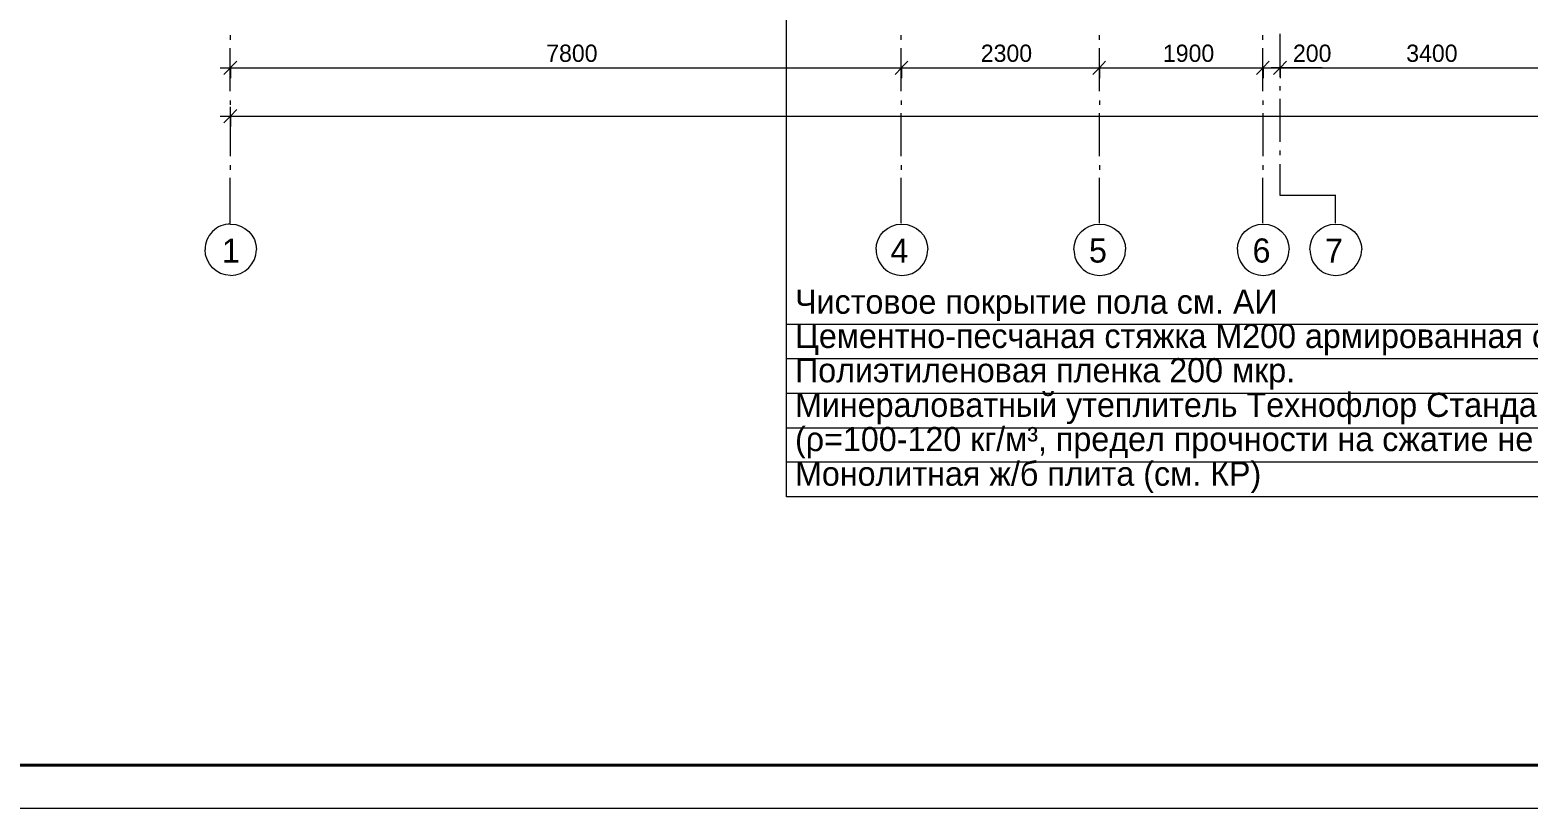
# Model space of a CAD drawing. Header units: millimetres. Extents: x -135211 to 49383, y -8033 to 228499.
# Drawn here: x -105773 to -88364, y -8033 to 1005 of the extents above; entities that cross this region are included whole.
import ezdxf

# ---------------------------------------------------------------- set-up
doc = ezdxf.new("R2010")
doc.units = ezdxf.units.MM
doc.layers.add('PDF _Геометрия', color=7, linetype='Continuous', true_color=0x1d1d1d)
doc.layers.add('PDF _Текст', color=7, linetype='Continuous')

msp = doc.modelspace()

# ---------------------------------------------------------------- linework, layer by layer
at = {"layer": 'PDF _Геометрия', "color": 7, "lineweight": 40}
msp.add_lwpolyline([(-131209.6, 75559.2), (44580.7, 75559.2), (44580.7, -7533.5), (-131209.6, -7533.5)], dxfattribs=at)
at = {"layer": 'PDF _Геометрия', "color": 7, "lineweight": 9}
for points in [[(-81483.5, -2416.3), (-96982.2, -2416.3), (-96982.2, 7083.5)], [(-103444.7, 891.5), (-103444.7, 946.4)], [(-95647.3, 891.5), (-95647.3, 946.4)], [(-93344.5, 891.5), (-93344.5, 946.4)], [(-91443.9, 891.5), (-91443.9, 946.4)], [(-91245.9, 461.6), (-91245.9, 961.1)], [(-103444.8, 294.9), (-103444.8, 794.5)], [(-95647.4, 294.9), (-95647.4, 794.5)], [(-93344.6, 294.9), (-93344.6, 794.5)], [(-91444, 294.9), (-91444, 794.5)], [(-103563.8, 566.9), (-95648, 566.9), (-93345.2, 566.9), (-91444.6, 566.9), (-91245.6, 566.9), (-87846.5, 566.9), (-83147.8, 566.9), (-80146.6, 566.9), (-79816.4, 566.9), (-77547.5, 566.9), (-74148.5, 566.9), (-72146.3, 566.9), (-71147.3, 566.9), (-68797.8, 566.9), (-66499.3, 566.9), (-65149.2, 566.9), (-62147.6, 566.9), (-58850, 566.9), (-58850, 672.9)], [(-103445.2, 566.9), (-103445.2, 672.9)], [(-103443.5, 562.8), (-103443.5, 444)], [(-95648, 566.9), (-95648, 672.9)], [(-95645.8, 562.8), (-95645.8, 444)], [(-93345.2, 566.9), (-93345.2, 672.9)], [(-93342.9, 562.8), (-93342.9, 444)], [(-91444.6, 566.9), (-91444.6, 672.9)], [(-91442.2, 562.8), (-91442.2, 444)], [(-90754.6, 566.9), (-91199.1, 566.9), (-91347.2, 566.9)], [(-91245.6, 566.9), (-91245.6, 672.9)], [(-91243.2, 562.8), (-91243.2, 444)], [(-91242.9, 303.6), (-91242.9, 354.3)], [(-103442.6, 136.9), (-103442.6, 187.7)], [(-95644.7, 136.9), (-95644.7, 187.7)], [(-93341.7, 136.9), (-93341.7, 187.7)], [(-91440.9, 136.9), (-91440.9, 187.7)], [(-91245.3, -293), (-91245.3, 206.3)], [(-103561.8, 3.2), (175.3, 3.2)], [(-103444.4, -459.7), (-103444.4, 39.8)], [(-103444.1, 5.3), (-103444.1, 111.2)], [(-103442.5, 1.2), (-103442.5, -117.5)], [(-95646.9, -459.7), (-95646.9, 39.8)], [(-93344.1, -459.7), (-93344.1, 39.8)], [(-91443.4, -459.7), (-91443.4, 39.8)], [(-91242.3, -450.9), (-91242.3, -396)], [(-103442.2, -617.6), (-103442.2, -566.8)], [(-95644.2, -617.6), (-95644.2, -566.8)], [(-93341.2, -617.6), (-93341.2, -566.8)], [(-91440.4, -617.6), (-91440.4, -566.8)], [(-90603.4, -916), (-91242.6, -916), (-91242.6, -551.9)], [(-103445.2, -1240.6), (-103445.2, -711.4)], [(-95648, -1240.6), (-95648, -711.4)], [(-93345.2, -1240.6), (-93345.2, -711.4)], [(-91444.6, -1240.6), (-91444.6, -711.4)], [(-90606.5, -910.5), (-90606.5, -1240.6)], [(-81485.1, -4416.8), (-96983.1, -4416.8), (-96983.1, -2414.3)], [(-96985.6, -2811.1), (-81488.4, -2811.1)], [(-96983, -3214.7), (-81484.9, -3214.7)], [(-96982.3, -3618.4), (-81484, -3618.4)], [(-96983.8, -4013.2), (-81485.6, -4013.2)]]:
    msp.add_lwpolyline(points, dxfattribs=at)
at = {"layer": 'PDF _Геометрия', "color": 7, "lineweight": 18}
for points in [[(-103444.1, 563.9), (-103520.3, 487.9)], [(-103445.2, 566.9), (-103369, 643.3)], [(-95646.6, 563.9), (-95718.5, 487.9)], [(-95648, 566.9), (-95571.8, 643.3)], [(-93343.8, 563.9), (-93419.9, 487.9)], [(-93345.2, 566.9), (-93273.2, 643.3)], [(-91443, 563.9), (-91519.3, 487.9)], [(-91444.6, 566.9), (-91372.6, 643.3)], [(-91244.1, 563.9), (-91320.3, 487.9)], [(-91245.6, 566.9), (-91169.4, 643.3)], [(-103443, 2.5), (-103519.2, -73.6)], [(-103444.1, 5.3), (-103367.9, 81.4)], [(-133207.6, -8033.3), (45076.6, -8033.3)]]:
    msp.add_lwpolyline(points, dxfattribs=at)
at = {"layer": 'PDF _Геометрия', "color": 7, "lineweight": 9}
for points in [[(-95940.2, -1545.4, 0.4175529), (-95639.6, -1846, 0.4122949), (-95339.1, -1545.4)], [(-93641.4, -1545.4, 0.4175516), (-93340.8, -1846, 0.4122383), (-93040.3, -1545.4)], [(-91740.6, -1545.4, 0.4175516), (-91440, -1846, 0.4122383), (-91139.4, -1545.4)], [(-90898.1, -1545.4, 0.4175516), (-90597.5, -1846, 0.4122351), (-90297, -1545.4)]]:
    msp.add_lwpolyline(points, format="xyb", dxfattribs=at)
for centre, radius, start, end in [((-103443.7, -1543.7), 294.6, 89.67103, 180.32897), ((-103443, -1544.4), 301.6, 270.19253, 359.81726)]:
    msp.add_arc(centre, radius, start, end, dxfattribs=at)
for points in [[(-103442, -1249), (-103276.8, -1249), (-103141.4, -1380.5), (-103141.4, -1545.4)], [(-95940.2, -1545.4), (-95940.2, -1380.5), (-95809, -1249), (-95639.6, -1249)], [(-95639.6, -1249), (-95474.5, -1249), (-95339.1, -1380.5), (-95339.1, -1545.4)], [(-93641.4, -1545.4), (-93641.4, -1380.5), (-93510.2, -1249), (-93340.8, -1249)], [(-93340.8, -1249), (-93175.8, -1249), (-93040.3, -1380.5), (-93040.3, -1545.4)], [(-91740.6, -1545.4), (-91740.6, -1380.5), (-91609.3, -1249), (-91440, -1249)], [(-91440, -1249), (-91274.9, -1249), (-91139.4, -1380.5), (-91139.4, -1545.4)], [(-90898.1, -1545.4), (-90898.1, -1380.5), (-90766.9, -1249), (-90597.5, -1249)], [(-90597.5, -1249), (-90432.5, -1249), (-90297, -1380.5), (-90297, -1545.4)], [(-103442, -1846), (-103607.1, -1846), (-103738.3, -1710.7), (-103738.3, -1545.4)]]:
    msp.add_open_spline(points, degree=3, dxfattribs=at)

# ---------------------------------------------------------------- texts
at = {"layer": 'PDF _Текст', "attachment_point": 4, "style": ''}
for s, insert, char_height in [('7800', (-99773.5, 733.7), 200.42), ('2300', (-94723.2, 733.7), 200.42), ('1900', (-92606.6, 733.7), 200.42), ('200', (-91095.4, 733.7), 200.42), ('3400', (-89778.9, 733.7), 200.42), ('1', (-103541.1, -1558.7), 280.3), ('4', (-95773.1, -1558.7), 280.3), ('5', (-93466, -1558.7), 280.3), ('6', (-91565.2, -1558.7), 280.3), ('7', (-90722.8, -1558.7), 280.3), ('Чистовое покрытие пола см. АИ', (-96882.2, -2193.7), 280.262), ('Цементно-песчаная стяжка М200 армированная сеткой 5Вр1 с ячейкой 100x100', (-96882.2, -2591.6), 280.262), ('Полиэтиленовая пленка 200 мкр.', (-96882.2, -2989.5), 280.262), ('Минераловатный утеплитель Технофлор Стандарт или аналог', (-96882.2, -3391.7), 280.262), ('(ρ=100-120 кг/м³, предел прочности на сжатие не менее 25 кПа, λ=0,041 Вт/м°С)', (-96882.2, -3789.6), 280.262), ('Монолитная ж/б плита (см. КР)', (-96882.2, -4191.8), 280.262)]:
    msp.add_mtext(s, dxfattribs=dict(at, insert=insert, char_height=char_height))

doc.saveas('drawing.dxf')
